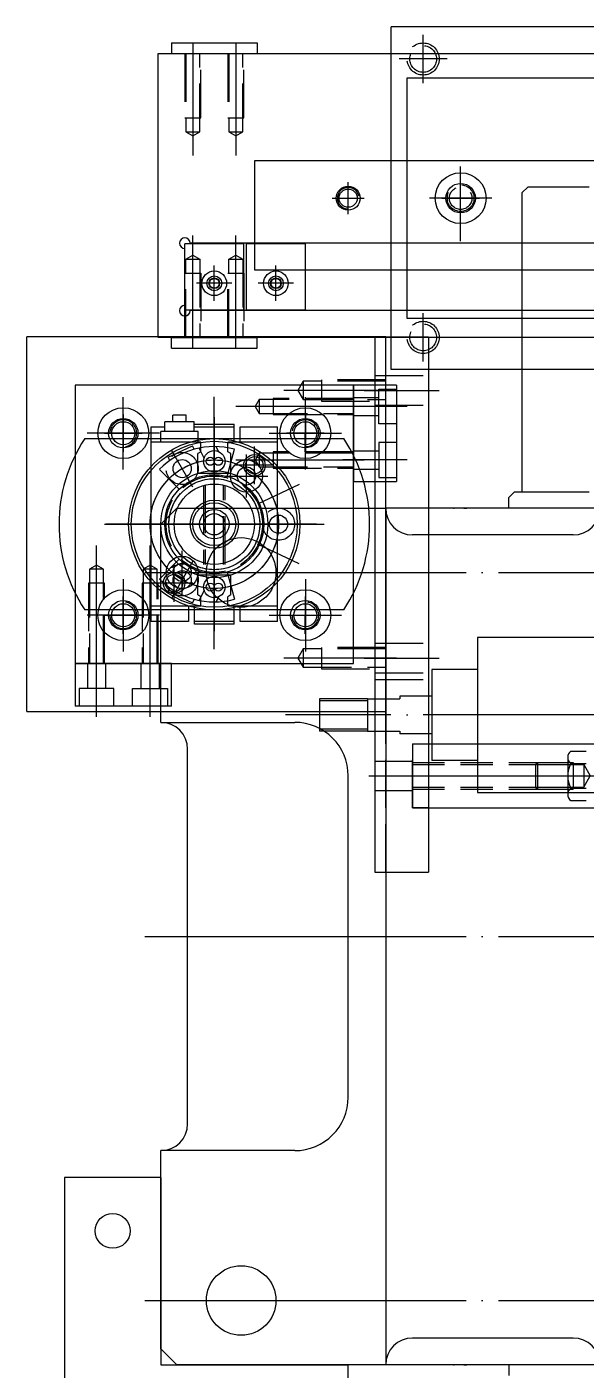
# Model space of a CAD drawing. Extents: x 109 to 2360, y -4282 to -2220.
# Drawn here: x 109 to 318, y -2721 to -2220 of the extents above; entities that cross this region are included whole.
import ezdxf

# ---------------------------------------------------------------- set-up
doc = ezdxf.new("R2010")
doc.units = 0
doc.header["$LTSCALE"] = 6
doc.header["$MEASUREMENT"] = 0
for name, pattern in [('CENTER', [22, 20, -1, 0, -1]), ('CENTER1', [12, 10, -1, 0, -1]), ('CENTER2', [16, 10, -2, 2, -2]), ('CENTER3', [7, 4, -1, 1, -1]), ('DASHED', [4, 3, -1]), ('DASHED2', [3, 2, -1]), ('THIN', [200000, 200000, 0])]:
    doc.linetypes.add(name, pattern=pattern)
doc.layers.get('0').update_dxf_attribs({"color": 241, "linetype": 'CONTINUOUS'})
for name, color, linetype in [('MJ08-20X16', 12, 'CONTINUOUS'), ('MJ14-8X02', 5, 'CONTINUOUS'), ('MJ16X12', 20, 'CONTINUOUS'), ('MJ19-8X02G', 141, 'CONTINUOUS'), ('MJ8Q02', 6, 'CONTINUOUS'), ('MJ8T02', 6, 'CONTINUOUS'), ('MJ8X02', 100, 'CONTINUOUS'), ('ML001', 2, 'CONTINUOUS'), ('ML002', 5, 'CONTINUOUS'), ('ML04-4X6000', 74, 'CONTINUOUS'), ('ML05-A6', 7, 'CONTINUOUS'), ('ML06-MSA02', 160, 'CONTINUOUS'), ('ML08-4X1000', 60, 'CONTINUOUS'), ('ML20', 2, 'CONTINUOUS'), ('ML4Q1000', 4, 'CONTINUOUS'), ('MLA3', 210, 'CONTINUOUS'), ('MLMSA02', 4, 'CONTINUOUS')]:
    doc.layers.add(name, color=color, linetype=linetype)

msp = doc.modelspace()

# ---------------------------------------------------------------- linework, layer by layer
at = {"linetype": 'CENTER'}
for p, q in [((178.67, -2452.06), (178.67, -2357.68)), ((193.67, -2390.33), (193.67, -2376.33)), ((200.67, -2383.33), (186.67, -2383.33)), ((216.8, -2405.33), (138.21, -2405.33)), ((163.67, -2434.33), (163.67, -2420.33)), ((170.67, -2427.33), (156.67, -2427.33))]:
    msp.add_line(p, q, dxfattribs=at)
at = {"linetype": 'CONTINUOUS'}
for p, q in [((160.17, -2370.73), (160.17, -2367.13)), ((171.17, -2367.13), (160.17, -2367.13)), ((163.17, -2367.13), (163.17, -2364.59)), ((168.17, -2364.59), (163.17, -2364.59)), ((168.17, -2367.13), (168.17, -2364.59)), ((171.17, -2370.73), (171.17, -2367.13)), ((171.27, -2367.93), (186.07, -2367.93)), ((186.07, -2374.73), (186.07, -2367.93)), ((155.07, -2441.73), (155.07, -2368.93)), ((155.07, -2368.93), (160.17, -2368.93)), ((172.67, -2370.73), (158.67, -2370.73)), ((158.67, -2374.73), (158.67, -2370.73)), ((171.27, -2368.93), (186.07, -2368.93)), ((172.67, -2374.73), (172.67, -2370.73)), ((188.27, -2368.93), (202.27, -2368.93)), ((188.27, -2374.73), (188.27, -2368.93)), ((202.27, -2441.73), (202.27, -2368.93)), ((173.67, -2374.73), (155.07, -2374.73)), ((173.67, -2378.24), (172.47, -2378.93)), ((173.67, -2378.24), (173.67, -2374.73)), ((202.27, -2374.73), (183.67, -2374.73)), ((183.67, -2378.24), (183.67, -2374.73)), ((184.87, -2378.93), (183.67, -2378.24)), ((172.47, -2386.33), (172.47, -2378.93)), ((184.87, -2386.33), (184.87, -2378.93)), ((184.87, -2386.33), (172.47, -2386.33)), ((172.47, -2431.73), (172.47, -2424.33)), ((184.87, -2424.33), (172.47, -2424.33)), ((184.87, -2431.73), (184.87, -2424.33)), ((173.67, -2432.43), (172.47, -2431.73)), ((173.67, -2435.93), (173.67, -2432.43)), ((184.87, -2431.73), (183.67, -2432.43)), ((183.67, -2435.93), (183.67, -2432.43)), ((173.67, -2435.93), (155.07, -2435.93)), ((169.07, -2435.93), (169.07, -2441.73)), ((171.27, -2442.73), (171.27, -2435.93)), ((202.27, -2435.93), (183.67, -2435.93)), ((186.07, -2442.73), (186.07, -2435.93)), ((188.27, -2441.73), (188.27, -2435.93)), ((169.07, -2441.73), (155.07, -2441.73)), ((186.07, -2441.73), (171.27, -2441.73)), ((186.07, -2442.73), (171.27, -2442.73)), ((202.27, -2441.73), (188.27, -2441.73))]:
    msp.add_line(p, q, dxfattribs=at)
for centre, radius in [((193.67, -2383.33), 4), ((193.67, -2383.33), 3.24), ((178.67, -2405.33), 17), ((163.67, -2427.33), 4), ((163.67, -2427.33), 3.24)]:
    msp.add_circle(centre, radius, dxfattribs=at)
for p in [(178.67, -2386.33), (178.67, -2405.33), (178.67, -2424.33)]:
    msp.add_point(p, dxfattribs=at)
at = {"layer": 'MJ08-20X16', "linetype": 'CONTINUOUS'}
for p, q in [((310.67, -2492.43), (310.67, -2506.28)), ((311.81, -2490.12), (317.53, -2490.12)), ((298.67, -2495.15), (299.47, -2494.35)), ((298.67, -2495.15), (298.67, -2503.55)), ((298.67, -2495.15), (310.67, -2495.15)), ((299.47, -2504.35), (299.47, -2494.35)), ((299.47, -2494.35), (310.67, -2494.35)), ((311.81, -2494.74), (317.53, -2494.74)), ((298.67, -2503.55), (310.67, -2503.55)), ((298.67, -2503.55), (299.47, -2504.35)), ((311.81, -2503.97), (317.53, -2503.97)), ((299.47, -2504.35), (310.67, -2504.35)), ((311.81, -2508.59), (317.53, -2508.59))]:
    msp.add_line(p, q, dxfattribs=at)
at = {"layer": 'MJ08-20X16'}
msp.add_line((296.67, -2499.35), (619.67, -2499.35), dxfattribs=at)
at = {"layer": 'MJ08-20X16', "linetype": 'CONTINUOUS'}
for centre, radius, start, end in [((313.58, -2492.43), 2.9, 127.3412, 232.6588), ((320.58, -2499.35), 9.9, 152.2043, 207.7957), ((313.58, -2506.28), 2.9, 127.3412, 232.6588)]:
    msp.add_arc(centre, radius, start, end, dxfattribs=at)
msp.add_point((310.67, -2499.35), dxfattribs=at)
at = {"layer": 'MJ14-8X02', "linetype": 'CONTINUOUS'}
for p, q in [((158.7, -2649.35), (122.7, -2649.35)), ((122.7, -2649.35), (122.7, -2755.35)), ((158.7, -2649.35), (158.7, -2719.35)), ((158.7, -2719.35), (228.7, -2719.35)), ((228.7, -2755.35), (228.7, -2719.35))]:
    msp.add_line(p, q, dxfattribs=at)
msp.add_circle((140.7, -2669.35), 6.5, dxfattribs=at)
at = {"layer": 'MJ16X12', "linetype": 'CONTINUOUS'}
for p, q in [((246.67, -2353.33), (230.67, -2353.33)), ((230.67, -2353.33), (230.67, -2389.33)), ((246.67, -2353.33), (246.67, -2389.33)), ((230.67, -2389.33), (246.67, -2389.33))]:
    msp.add_line(p, q, dxfattribs=at)
at = {"layer": 'MJ16X12', "linetype": 'DASHED'}
for p, q in [((230.67, -2357.93), (240.07, -2357.93)), ((240.07, -2367.83), (240.07, -2354.83)), ((240.07, -2354.83), (246.67, -2354.83)), ((230.67, -2364.73), (240.07, -2364.73)), ((246.67, -2367.83), (240.07, -2367.83)), ((230.67, -2377.93), (240.07, -2377.93)), ((240.07, -2374.83), (240.07, -2387.83)), ((246.67, -2374.83), (240.07, -2374.83)), ((230.67, -2384.73), (240.07, -2384.73)), ((240.07, -2387.83), (246.67, -2387.83))]:
    msp.add_line(p, q, dxfattribs=at)
at = {"layer": 'MJ16X12', "linetype": 'CENTER1'}
for p, q in [((250.67, -2361.33), (226.67, -2361.33)), ((250.67, -2381.33), (226.67, -2381.33))]:
    msp.add_line(p, q, dxfattribs=at)
at = {"layer": 'MJ19-8X02G', "linetype": 'CONTINUOUS'}
for p, q in [((524.67, -2219.53), (244.67, -2219.53)), ((244.67, -2347.53), (244.67, -2219.53)), ((250.67, -2238.53), (530.67, -2238.53)), ((250.67, -2328.53), (250.67, -2238.53)), ((530.67, -2328.53), (250.67, -2328.53)), ((524.67, -2347.53), (244.67, -2347.53))]:
    msp.add_line(p, q, dxfattribs=at)
at = {"layer": 'MJ19-8X02G', "linetype": 'CENTER1'}
for p, q in [((256.67, -2240.53), (256.67, -2222.53)), ((265.67, -2231.53), (247.67, -2231.53)), ((270.67, -2290.53), (270.67, -2276.53)), ((263.67, -2283.53), (277.67, -2283.53)), ((256.67, -2344.53), (256.67, -2326.53)), ((265.67, -2335.53), (247.67, -2335.53))]:
    msp.add_line(p, q, dxfattribs=at)
at = {"layer": 'MJ19-8X02G', "linetype": 'DASHED'}
for centre, radius in [((256.67, -2231.53), 6), ((256.67, -2231.53), 5), ((270.67, -2283.53), 5), ((270.67, -2283.53), 4.2), ((256.67, -2335.53), 6), ((256.67, -2335.53), 5)]:
    msp.add_circle(centre, radius, dxfattribs=at)
at = {"layer": 'MJ8Q02', "linetype": 'CONTINUOUS'}
for p, q in [((130.3, -2373.33), (227.05, -2373.33)), ((227.05, -2437.33), (130.3, -2437.33))]:
    msp.add_line(p, q, dxfattribs=at)
at = {"layer": 'MJ8Q02', "linetype": 'CENTER'}
msp.add_line((178.67, -2424.33), (178.67, -2376.33), dxfattribs=at)
at = {"layer": 'MJ8Q02', "linetype": 'CENTER1'}
for p, q in [((190.67, -2395.33), (190.67, -2379.33)), ((182.67, -2387.33), (198.67, -2387.33)), ((214.67, -2405.33), (142.67, -2405.33)), ((166.67, -2431.33), (166.67, -2415.33)), ((158.67, -2423.33), (174.67, -2423.33))]:
    msp.add_line(p, q, dxfattribs=at)
at = {"layer": 'MJ8Q02', "linetype": 'DASHED'}
for p, q in [((174.67, -2390.88), (174.67, -2420.33)), ((175.27, -2390.72), (175.27, -2420.33)), ((182.07, -2420.33), (182.07, -2390.72)), ((182.67, -2420.33), (182.67, -2390.88))]:
    msp.add_line(p, q, dxfattribs=at)
at = {"layer": 'MJ8Q02', "linetype": 'CONTINUOUS'}
for centre, radius in [((178.67, -2405.33), 32), ((190.67, -2387.33), 6), ((190.67, -2387.33), 3.4), ((178.67, -2405.33), 15), ((178.67, -2405.33), 4), ((166.67, -2423.33), 6), ((166.67, -2423.33), 3.4)]:
    msp.add_circle(centre, radius, dxfattribs=at)
at = {"layer": 'MJ8Q02', "linetype": 'DASHED'}
msp.add_circle((178.67, -2405.33), 17, dxfattribs=at)
at = {"layer": 'MJ8Q02', "linetype": 'CONTINUOUS'}
for start, end in [(146.5146, 213.4854), (326.5146, 33.4854)]:
    msp.add_arc((178.67, -2405.33), 58, start, end, dxfattribs=at)
at = {"layer": 'MJ8T02', "linetype": 'CONTINUOUS'}
for p, q in [((590.67, -2269.53), (193.67, -2269.53)), ((193.67, -2269.53), (193.67, -2310.33)), ((193.67, -2310.33), (590.67, -2310.33))]:
    msp.add_line(p, q, dxfattribs=at)
at = {"layer": 'MJ8T02', "linetype": 'CENTER1'}
for p, q in [((228.67, -2289.53), (228.67, -2277.53)), ((222.67, -2283.53), (234.67, -2283.53))]:
    msp.add_line(p, q, dxfattribs=at)
at = {"layer": 'MJ8T02', "linetype": 'CONTINUOUS'}
msp.add_circle((228.67, -2283.53), 4.5, dxfattribs=at)
at = {"layer": 'MJ8X02'}
for p, q in [((162.67, -2225.53), (194.67, -2225.53)), ((162.67, -2225.53), (162.67, -2229.53)), ((194.67, -2225.53), (194.67, -2229.53)), ((162.67, -2229.53), (194.67, -2229.53)), ((162.67, -2335.53), (194.67, -2335.53)), ((162.67, -2339.53), (162.67, -2335.53)), ((194.67, -2339.53), (194.67, -2335.53)), ((162.67, -2339.53), (194.67, -2339.53))]:
    msp.add_line(p, q, dxfattribs=at)
at = {"layer": 'ML001', "linetype": 'CENTER'}
for p, q in [((178.67, -2370.33), (178.67, -2440.33)), ((210.39, -2390.54), (194.77, -2397.83)), ((143.67, -2405.33), (213.67, -2405.33)), ((210.39, -2420.13), (194.77, -2412.84))]:
    msp.add_line(p, q, dxfattribs=at)
at = {"layer": 'ML001', "linetype": 'CONTINUOUS'}
for p, q in [((161.46, -2380.26), (170.52, -2376.03)), ((171.13, -2377.33), (170.52, -2376.03)), ((174.83, -2380.7), (173.05, -2376.88)), ((180.27, -2378.17), (179.42, -2376.34)), ((183.46, -2387.46), (186.18, -2377.32)), ((162.07, -2381.56), (161.46, -2380.26)), ((165.59, -2392.25), (158.17, -2384.83)), ((165.59, -2418.42), (158.17, -2425.84)), ((183.46, -2423.2), (186.18, -2433.35)), ((162.07, -2429.11), (161.46, -2430.41)), ((161.46, -2430.41), (170.53, -2434.64)), ((171.13, -2433.34), (170.52, -2434.64)), ((174.83, -2429.96), (173.05, -2433.78)), ((180.27, -2432.5), (179.42, -2434.32))]:
    msp.add_line(p, q, dxfattribs=at)
for centre, radius in [((178.67, -2405.33), 31), ((178.67, -2381.83), 4), ((177.17, -2381.83), 1.5), ((180.17, -2381.83), 1.5), ((178.67, -2405.33), 18.5), ((178.67, -2405.33), 8), ((178.67, -2405.33), 5.5), ((178.67, -2428.83), 4), ((177.17, -2428.83), 1.5), ((180.17, -2428.83), 1.5)]:
    msp.add_circle(centre, radius, dxfattribs=at)
for start, end in [(75.0005, 135), (225, 285)]:
    msp.add_arc((178.67, -2405.33), 29, start, end, dxfattribs=at)
at = {"layer": 'ML001'}
msp.add_point((178.67, -2405.33), dxfattribs=at)
at = {"layer": 'ML002', "linetype": 'CONTINUOUS'}
for p, q in [((238.67, -2335.33), (238.67, -2535.33)), ((238.67, -2335.33), (258.67, -2335.33)), ((258.67, -2335.33), (258.67, -2535.33)), ((238.67, -2535.33), (258.67, -2535.33))]:
    msp.add_line(p, q, dxfattribs=at)
at = {"layer": 'ML002', "linetype": 'DASHED'}
for p, q in [((242.68, -2535.33), (242.68, -2335.33)), ((238.67, -2349.83), (258.67, -2349.83)), ((238.67, -2360.83), (258.67, -2360.83)), ((238.67, -2449.83), (258.67, -2449.83)), ((238.67, -2460.83), (258.67, -2460.83)), ((238.67, -2463.33), (258.67, -2463.33)), ((252.67, -2487.33), (258.67, -2487.33)), ((252.67, -2511.33), (252.67, -2487.33)), ((238.67, -2493.83), (252.67, -2493.83)), ((238.67, -2504.83), (252.67, -2504.83)), ((258.67, -2511.33), (252.67, -2511.33))]:
    msp.add_line(p, q, dxfattribs=at)
at = {"layer": 'ML002', "linetype": 'CENTER'}
for p, q in [((234.67, -2355.33), (262.67, -2355.33)), ((234.67, -2455.33), (262.67, -2455.33))]:
    msp.add_line(p, q, dxfattribs=at)
at = {"layer": 'ML002', "linetype": 'CENTER1'}
msp.add_line((236.44, -2499.33), (260.9, -2499.33), dxfattribs=at)
at = {"layer": 'ML04-4X6000', "linetype": 'CONTINUOUS'}
for p, q in [((293.7, -2281.35), (295.7, -2279.35)), ((293.7, -2393.35), (293.7, -2281.35)), ((318.7, -2279.35), (295.7, -2279.35)), ((290.7, -2393.35), (288.7, -2395.35)), ((318.7, -2393.35), (290.7, -2393.35)), ((288.7, -2399.35), (288.7, -2395.35)), ((164.7, -2399.35), (158.7, -2405.35)), ((164.7, -2399.35), (242.7, -2399.35)), ((242.7, -2399.35), (242.7, -2719.35)), ((322.7, -2399.35), (242.7, -2399.35)), ((271.89, -2399.35), (272.94, -2399.35)), ((158.7, -2479.35), (158.7, -2405.35)), ((312.7, -2409.35), (252.7, -2409.35)), ((158.7, -2479.35), (208.7, -2479.35)), ((168.7, -2629.35), (168.7, -2489.35)), ((228.7, -2619.35), (228.7, -2499.35)), ((158.7, -2713.35), (158.7, -2639.35)), ((208.7, -2639.35), (158.7, -2639.35)), ((312.7, -2709.35), (252.7, -2709.35)), ((164.7, -2719.35), (158.7, -2713.35)), ((242.7, -2719.35), (164.7, -2719.35)), ((322.7, -2719.35), (242.7, -2719.35)), ((271.89, -2719.35), (272.94, -2719.35)), ((288.7, -2719.35), (288.7, -2723.35))]:
    msp.add_line(p, q, dxfattribs=at)
at = {"layer": 'ML04-4X6000', "linetype": 'CENTER'}
for p, q in [((152.7, -2423.35), (654.7, -2423.35)), ((152.7, -2559.35), (654.7, -2559.35)), ((152.7, -2695.35), (654.7, -2695.35))]:
    msp.add_line(p, q, dxfattribs=at)
at = {"layer": 'ML04-4X6000', "linetype": 'CONTINUOUS'}
for centre in [(188.7, -2423.35), (188.7, -2695.35)]:
    msp.add_circle(centre, 13, dxfattribs=at)
for centre, radius, start, end in [((252.7, -2399.35), 10, 180, 270), ((312.7, -2399.35), 10, 270, 0), ((158.7, -2489.35), 10, 0, 90), ((208.7, -2499.35), 20, 0, 90), ((208.7, -2619.35), 20, 270, 0), ((158.7, -2629.35), 10, 270, 0), ((252.7, -2719.35), 10, 90, 180), ((312.7, -2719.35), 10, 0, 90)]:
    msp.add_arc(centre, radius, start, end, dxfattribs=at)
for p in [(268.14, -2399.35), (268.14, -2719.35)]:
    msp.add_point(p, dxfattribs=at)
at = {"layer": 'ML05-A6', "linetype": 'CONTINUOUS'}
for p, q in [((252.67, -2487.33), (718.67, -2487.33)), ((252.67, -2487.33), (252.67, -2511.33)), ((252.67, -2511.33), (718.67, -2511.33))]:
    msp.add_line(p, q, dxfattribs=at)
at = {"layer": 'ML05-A6', "linetype": 'DASHED2'}
for p, q in [((252.67, -2494.33), (312.67, -2494.33)), ((252.67, -2495.13), (316.67, -2495.13)), ((312.67, -2494.33), (312.67, -2504.33)), ((316.67, -2495.13), (316.67, -2503.53)), ((316.67, -2495.13), (319.1, -2499.33)), ((252.67, -2503.53), (316.67, -2503.53)), ((316.67, -2503.53), (319.1, -2499.33)), ((252.67, -2504.33), (312.67, -2504.33))]:
    msp.add_line(p, q, dxfattribs=at)
at = {"layer": 'ML05-A6', "linetype": 'CENTER'}
msp.add_line((248.67, -2499.33), (722.67, -2499.33), dxfattribs=at)
at = {"layer": 'ML06-MSA02', "linetype": 'CONTINUOUS'}
for p, q in [((167.67, -2325.33), (167.67, -2300.53)), ((189.67, -2300.53), (167.67, -2300.53)), ((189.67, -2325.33), (189.67, -2300.53)), ((212.68, -2300.53), (190.68, -2300.53)), ((190.68, -2325.33), (190.68, -2300.53)), ((212.68, -2325.33), (212.68, -2300.53)), ((189.67, -2325.33), (167.67, -2325.33)), ((212.68, -2325.33), (190.68, -2325.33))]:
    msp.add_line(p, q, dxfattribs=at)
at = {"layer": 'ML06-MSA02', "linetype": 'CENTER'}
for p, q in [((178.67, -2321.93), (178.67, -2308.73)), ((201.68, -2321.93), (201.68, -2308.73)), ((185.27, -2315.33), (172.07, -2315.33)), ((208.28, -2315.33), (195.08, -2315.33))]:
    msp.add_line(p, q, dxfattribs=at)
at = {"layer": 'ML06-MSA02', "linetype": 'CONTINUOUS'}
for centre, radius in [((178.67, -2315.33), 4.6), ((178.67, -2315.33), 2.75), ((178.67, -2315.33), 2), ((201.68, -2315.33), 4.6), ((201.68, -2315.33), 2.75), ((201.68, -2315.33), 2)]:
    msp.add_circle(centre, radius, dxfattribs=at)
at = {"layer": 'ML06-MSA02', "linetype": 'DASHED'}
for centre in [(178.67, -2315.33), (201.68, -2315.33)]:
    msp.add_circle(centre, 1.8, dxfattribs=at)
at = {"layer": 'ML08-4X1000', "linetype": 'CONTINUOUS'}
for p, q in [((276.93, -2447.6), (276.93, -2505.6)), ((320.93, -2447.6), (276.93, -2447.6)), ((259.93, -2459.6), (259.93, -2493.6)), ((276.93, -2459.6), (259.93, -2459.6)), ((217.93, -2470.6), (217.93, -2482.6)), ((235.93, -2470.6), (217.93, -2470.6)), ((235.93, -2471.35), (217.93, -2471.35)), ((235.93, -2470.6), (235.93, -2482.6)), ((235.93, -2470.6), (247.93, -2470.6)), ((259.93, -2469.6), (247.93, -2469.6)), ((247.93, -2469.6), (247.93, -2470.6)), ((235.93, -2481.85), (217.93, -2481.85)), ((235.93, -2482.6), (217.93, -2482.6)), ((235.93, -2482.6), (247.93, -2482.6)), ((247.93, -2482.6), (247.93, -2483.6)), ((259.93, -2483.6), (247.93, -2483.6)), ((276.93, -2493.6), (259.93, -2493.6)), ((276.93, -2505.6), (320.93, -2505.6))]:
    msp.add_line(p, q, dxfattribs=at)
at = {"layer": 'ML08-4X1000', "linetype": 'CENTER'}
msp.add_line((508.78, -2476.6), (205.25, -2476.6), dxfattribs=at)
at = {"layer": 'ML20', "linetype": 'CENTER'}
for p, q in [((134.68, -2477.33), (134.68, -2453.33)), ((154.68, -2477.33), (154.68, -2453.33))]:
    msp.add_line(p, q, dxfattribs=at)
at = {"layer": 'ML20'}
for p, q in [((162.68, -2457.33), (126.68, -2457.33)), ((126.68, -2457.33), (126.68, -2473.33)), ((162.68, -2473.33), (162.68, -2457.33)), ((162.68, -2473.33), (126.68, -2473.33))]:
    msp.add_line(p, q, dxfattribs=at)
at = {"layer": 'ML20', "linetype": 'DASHED'}
for p, q in [((131.28, -2457.33), (131.28, -2466.73)), ((138.08, -2457.33), (138.08, -2466.73)), ((151.28, -2457.33), (151.28, -2466.73)), ((158.08, -2457.33), (158.08, -2466.73)), ((141.18, -2466.73), (128.18, -2466.73)), ((128.18, -2466.73), (128.18, -2473.33)), ((141.18, -2473.33), (141.18, -2466.73)), ((148.18, -2466.73), (161.18, -2466.73)), ((148.18, -2473.33), (148.18, -2466.73)), ((161.18, -2466.73), (161.18, -2473.33))]:
    msp.add_line(p, q, dxfattribs=at)
at = {"layer": 'ML4Q1000', "linetype": 'CONTINUOUS'}
for p, q in [((242.67, -2335.33), (108.67, -2335.33)), ((108.67, -2475.33), (108.67, -2335.33)), ((242.67, -2475.33), (242.67, -2335.33)), ((108.67, -2475.33), (242.67, -2475.33))]:
    msp.add_line(p, q, dxfattribs=at)
at = {"layer": 'ML4Q1000', "linetype": 'DASHED'}
for p, q in [((211.87, -2351.93), (209.91, -2355.33)), ((242.67, -2351.93), (211.87, -2351.93)), ((211.87, -2351.93), (211.87, -2358.73)), ((242.67, -2351.33), (218.67, -2351.33)), ((218.67, -2351.33), (218.67, -2359.33)), ((209.91, -2355.33), (211.87, -2358.73)), ((211.87, -2358.73), (242.67, -2358.73)), ((218.67, -2359.33), (242.67, -2359.33)), ((211.87, -2451.93), (209.91, -2455.33)), ((242.67, -2451.93), (211.87, -2451.93)), ((211.87, -2451.93), (211.87, -2458.73)), ((242.67, -2451.33), (218.67, -2451.33)), ((218.67, -2451.33), (218.67, -2459.33)), ((209.91, -2455.33), (211.87, -2458.73)), ((211.87, -2458.73), (242.67, -2458.73)), ((218.67, -2459.33), (242.67, -2459.33))]:
    msp.add_line(p, q, dxfattribs=at)
at = {"layer": 'ML4Q1000', "linetype": 'CENTER3'}
for p, q in [((144.67, -2384.83), (144.67, -2357.83)), ((212.67, -2384.83), (212.67, -2357.83)), ((158.17, -2371.33), (131.17, -2371.33)), ((199.17, -2371.33), (226.17, -2371.33)), ((194.67, -2405.33), (210.67, -2405.33)), ((194.67, -2405.33), (210.67, -2405.33)), ((207.17, -2405.33), (198.17, -2405.33)), ((207.17, -2405.33), (198.17, -2405.33)), ((144.67, -2425.83), (144.67, -2452.83)), ((212.67, -2425.83), (212.67, -2452.83)), ((158.17, -2439.33), (131.17, -2439.33)), ((199.17, -2439.33), (226.17, -2439.33))]:
    msp.add_line(p, q, dxfattribs=at)
at = {"layer": 'ML4Q1000', "linetype": 'CENTER'}
for p, q in [((144.67, -2384.83), (144.67, -2357.83)), ((246.67, -2355.33), (204.67, -2355.33)), ((212.67, -2384.83), (212.67, -2357.83)), ((178.67, -2365.33), (178.67, -2445.33)), ((158.17, -2371.33), (131.17, -2371.33)), ((199.17, -2371.33), (226.17, -2371.33)), ((137.67, -2405.33), (219.67, -2405.33)), ((144.67, -2425.83), (144.67, -2452.83)), ((212.67, -2425.83), (212.67, -2452.83)), ((158.17, -2439.33), (131.17, -2439.33)), ((199.17, -2439.33), (226.17, -2439.33)), ((246.67, -2455.33), (204.67, -2455.33))]:
    msp.add_line(p, q, dxfattribs=at)
at = {"layer": 'ML4Q1000', "linetype": 'CENTER2'}
for p, q in [((178.67, -2365.33), (178.67, -2445.33)), ((170.67, -2391.48), (162.67, -2377.62)), ((137.67, -2405.33), (219.67, -2405.33)), ((170.67, -2419.19), (162.67, -2433.05))]:
    msp.add_line(p, q, dxfattribs=at)
at = {"layer": 'ML4Q1000', "linetype": 'CENTER1'}
for p, q in [((170.67, -2391.48), (162.67, -2377.62)), ((170.67, -2419.19), (162.67, -2433.05))]:
    msp.add_line(p, q, dxfattribs=at)
at = {"layer": 'ML4Q1000', "linetype": 'CONTINUOUS'}
for centre, radius in [((144.67, -2371.33), 9.5), ((144.67, -2371.33), 9.5), ((212.67, -2371.33), 9.5), ((212.67, -2371.33), 9.5), ((144.67, -2371.33), 5.5), ((144.67, -2371.33), 5.5), ((212.67, -2371.33), 5.5), ((212.67, -2371.33), 5.5), ((166.67, -2384.55), 3.4), ((178.67, -2405.33), 9), ((202.67, -2405.33), 3.4), ((166.67, -2426.12), 3.4), ((144.67, -2439.33), 9.5), ((144.67, -2439.33), 9.5), ((144.67, -2439.33), 5.5), ((144.67, -2439.33), 5.5), ((212.67, -2439.33), 9.5), ((212.67, -2439.33), 9.5), ((212.67, -2439.33), 5.5), ((212.67, -2439.33), 5.5)]:
    msp.add_circle(centre, radius, dxfattribs=at)
at = {"layer": 'ML4Q1000', "linetype": 'DASHED'}
for centre, radius in [((166.67, -2384.55), 6), ((166.67, -2384.55), 6), ((178.67, -2405.33), 18), ((178.67, -2405.33), 18), ((202.67, -2405.33), 6), ((166.67, -2426.12), 6)]:
    msp.add_circle(centre, radius, dxfattribs=at)
at = {"layer": 'ML4Q1000', "linetype": 'CENTER'}
msp.add_circle((178.67, -2405.33), 24, dxfattribs=at)
msp.add_circle((178.67, -2405.33), 24, dxfattribs=at)
at = {"layer": 'ML4Q1000'}
for centre, radius in [((166.67, -2384.55), 3.4), ((178.67, -2405.33), 9), ((202.67, -2405.33), 3.4), ((166.67, -2426.12), 3.4)]:
    msp.add_circle(centre, radius, dxfattribs=at)
at = {"layer": 'MLA3', "linetype": 'DASHED'}
for p, q in [((230.67, -2358.34), (200.67, -2358.34)), ((200.67, -2358.34), (200.67, -2364.34)), ((195.47, -2358.74), (193.97, -2361.34)), ((193.97, -2361.34), (195.47, -2363.94)), ((230.67, -2358.74), (195.47, -2358.74)), ((195.47, -2358.74), (195.47, -2363.94)), ((195.47, -2363.94), (230.67, -2363.94)), ((200.67, -2364.34), (230.67, -2364.34)), ((230.67, -2378.34), (200.67, -2378.34)), ((200.67, -2378.34), (200.67, -2384.34)), ((195.47, -2378.74), (193.97, -2381.34)), ((193.97, -2381.34), (195.47, -2383.94)), ((230.67, -2378.74), (195.47, -2378.74)), ((195.47, -2378.74), (195.47, -2383.94)), ((195.47, -2383.94), (230.67, -2383.94)), ((200.67, -2384.34), (230.67, -2384.34)), ((134.68, -2420.63), (132.08, -2422.13)), ((132.08, -2422.13), (132.08, -2457.33)), ((137.28, -2422.13), (132.08, -2422.13)), ((137.28, -2422.13), (134.68, -2420.63)), ((137.28, -2457.33), (137.28, -2422.13)), ((154.68, -2420.63), (152.08, -2422.13)), ((152.08, -2422.13), (152.08, -2457.33)), ((157.28, -2422.13), (152.08, -2422.13)), ((157.28, -2422.13), (154.68, -2420.63)), ((157.28, -2457.33), (157.28, -2422.13)), ((131.68, -2427.33), (131.68, -2457.33)), ((137.68, -2427.33), (131.68, -2427.33)), ((137.68, -2457.33), (137.68, -2427.33)), ((157.68, -2427.33), (151.68, -2427.33)), ((151.68, -2427.33), (151.68, -2457.33)), ((157.68, -2457.33), (157.68, -2427.33))]:
    msp.add_line(p, q, dxfattribs=at)
at = {"layer": 'MLA3', "linetype": 'CENTER'}
for p, q in [((234.67, -2361.34), (186.67, -2361.34)), ((144.66, -2378.33), (144.67, -2364.33)), ((144.66, -2364.33), (144.67, -2378.33)), ((144.68, -2378.33), (144.67, -2364.33)), ((212.66, -2378.35), (212.67, -2364.35)), ((212.68, -2364.35), (212.67, -2378.35)), ((212.68, -2378.35), (212.67, -2364.35)), ((137.67, -2371.32), (151.67, -2371.33)), ((151.67, -2371.32), (137.67, -2371.33)), ((137.67, -2371.35), (151.67, -2371.33)), ((205.67, -2371.33), (219.67, -2371.35)), ((219.67, -2371.36), (205.67, -2371.35)), ((205.67, -2371.36), (219.67, -2371.35)), ((234.67, -2381.34), (186.67, -2381.34)), ((134.68, -2461.33), (134.68, -2413.33)), ((154.68, -2461.33), (154.68, -2413.33)), ((144.66, -2446.33), (144.67, -2432.33)), ((212.66, -2446.33), (212.67, -2432.33)), ((137.67, -2439.32), (151.67, -2439.33)), ((205.67, -2439.32), (219.67, -2439.33))]:
    msp.add_line(p, q, dxfattribs=at)
at = {"layer": 'MLA3', "linetype": 'CENTER1'}
for p, q in [((178.67, -2437.33), (178.67, -2373.33)), ((146.67, -2405.33), (210.67, -2405.33))]:
    msp.add_line(p, q, dxfattribs=at)
at = {"layer": 'MLA3', "linetype": 'CONTINUOUS'}
msp.add_lwpolyline([(126.67, -2457.33), (230.67, -2457.33), (230.67, -2353.33), (126.67, -2353.33)], close=True, dxfattribs=at)
for centre, radius in [((144.67, -2371.33), 4.3), ((144.67, -2371.33), 4.3), ((144.67, -2371.33), 4.3), ((212.67, -2371.35), 4.3), ((212.67, -2371.35), 4.3), ((212.67, -2371.35), 4.3), ((178.67, -2405.33), 24), ((178.67, -2405.33), 20), ((144.67, -2439.33), 4.3), ((212.67, -2439.33), 4.3)]:
    msp.add_circle(centre, radius, dxfattribs=at)
at = {"layer": 'MLA3', "linetype": 'THIN'}
for centre, start, end in [((144.67, -2371.33), 280.0913, 180.0913), ((212.67, -2371.35), 269.9087, 169.9087), ((144.67, -2439.33), 179.9087, 79.9087), ((212.67, -2439.33), 179.9087, 79.9087)]:
    msp.add_arc(centre, 5, start, end, dxfattribs=at)
at = {"layer": 'MLMSA02', "linetype": 'CENTER'}
for p, q in [((170.67, -2225.53), (170.67, -2267.53)), ((186.68, -2225.53), (186.68, -2267.53)), ((170.67, -2339.53), (170.67, -2297.53)), ((186.68, -2339.53), (186.68, -2297.53))]:
    msp.add_line(p, q, dxfattribs=at)
at = {"layer": 'MLMSA02', "linetype": 'CONTINUOUS'}
for p, q in [((157.67, -2229.53), (590.67, -2229.53)), ((157.67, -2335.53), (157.67, -2229.53)), ((167.67, -2323.53), (167.67, -2302.33)), ((590.67, -2300.33), (169.67, -2300.33)), ((590.67, -2325.52), (169.67, -2325.52)), ((590.67, -2335.53), (157.67, -2335.53))]:
    msp.add_line(p, q, dxfattribs=at)
at = {"layer": 'MLMSA02', "linetype": 'DASHED'}
for p, q in [((167.67, -2229.53), (167.67, -2253.53)), ((168.07, -2229.53), (168.07, -2258.73)), ((173.27, -2258.73), (173.27, -2229.53)), ((173.67, -2253.53), (173.67, -2229.53)), ((183.68, -2229.53), (183.68, -2253.53)), ((184.08, -2229.53), (184.08, -2258.73)), ((189.28, -2258.73), (189.28, -2229.53)), ((189.68, -2253.53), (189.68, -2229.53)), ((167.67, -2253.53), (173.67, -2253.53)), ((183.68, -2253.53), (189.68, -2253.53)), ((168.07, -2258.73), (173.27, -2258.73)), ((168.07, -2258.73), (170.67, -2260.23)), ((170.67, -2260.23), (173.27, -2258.73)), ((184.08, -2258.73), (189.28, -2258.73)), ((184.08, -2258.73), (186.68, -2260.23)), ((186.68, -2260.23), (189.28, -2258.73)), ((168.07, -2306.33), (170.67, -2304.82)), ((168.07, -2335.53), (168.07, -2306.33)), ((168.07, -2306.33), (173.27, -2306.33)), ((170.67, -2304.82), (173.27, -2306.33)), ((173.27, -2306.33), (173.27, -2335.53)), ((184.08, -2306.33), (186.68, -2304.82)), ((184.08, -2335.53), (184.08, -2306.33)), ((184.08, -2306.33), (189.28, -2306.33)), ((186.68, -2304.82), (189.28, -2306.33)), ((189.28, -2306.33), (189.28, -2335.53)), ((167.67, -2311.53), (173.67, -2311.53)), ((167.67, -2335.53), (167.67, -2311.53)), ((173.67, -2311.53), (173.67, -2335.53)), ((183.68, -2311.53), (189.68, -2311.53)), ((183.68, -2335.53), (183.68, -2311.53)), ((189.68, -2311.53), (189.68, -2335.53))]:
    msp.add_line(p, q, dxfattribs=at)
at = {"layer": 'MLMSA02', "linetype": 'CENTER1'}
for p, q in [((270.67, -2299.55), (270.67, -2271.73)), ((228.68, -2289.53), (228.67, -2277.53)), ((222.67, -2283.54), (234.67, -2283.53)), ((282.33, -2283.53), (258.98, -2283.53))]:
    msp.add_line(p, q, dxfattribs=at)
at = {"layer": 'MLMSA02', "linetype": 'CONTINUOUS'}
for centre, radius in [((270.67, -2283.53), 9.5), ((270.67, -2283.53), 5.5), ((228.67, -2283.53), 3.4)]:
    msp.add_circle(centre, radius, dxfattribs=at)
at = {"layer": 'MLMSA02', "linetype": 'THIN'}
msp.add_arc((228.67, -2283.53), 4, 10.0913, 270.0913, dxfattribs=at)
at = {"layer": 'MLMSA02', "linetype": 'CONTINUOUS'}
for centre, start, end in [((167.67, -2300.33), 0, 270), ((167.67, -2325.53), 90, 0)]:
    msp.add_arc(centre, 2, start, end, dxfattribs=at)

doc.saveas('drawing.dxf')
